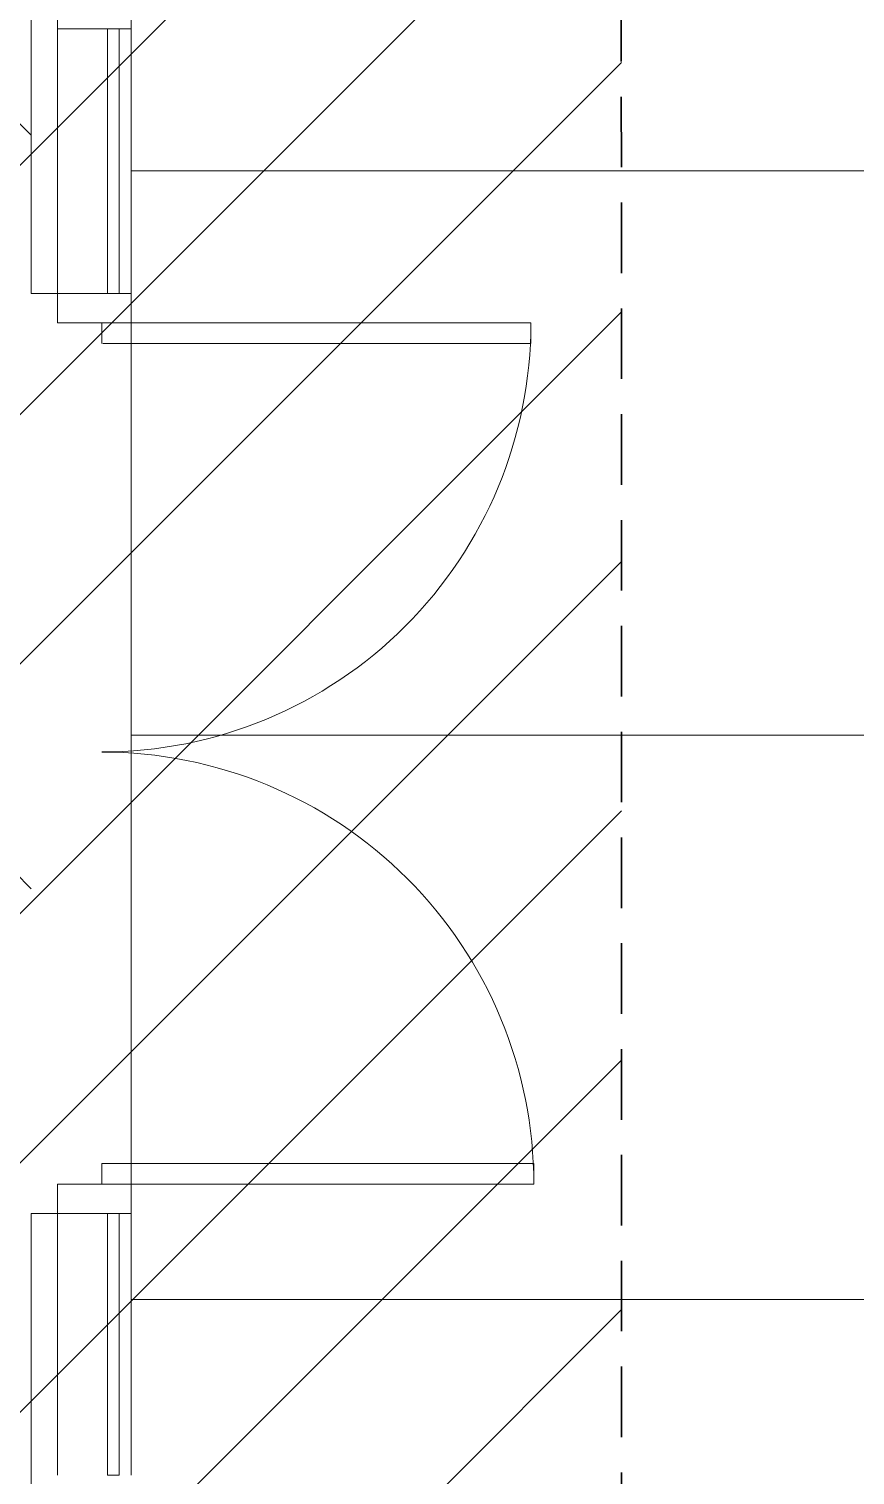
# Model space of a CAD drawing. Header units: inches. Extents: x 3268 to 7018, y 976 to 6708.
# Drawn here: x 6002.4 to 6072.7, y 3049.6 to 3172.6 of the extents above; entities that cross this region are included whole.
import ezdxf

# ---------------------------------------------------------------- set-up
doc = ezdxf.new("R2010")
doc.units = ezdxf.units.IN
doc.header["$MEASUREMENT"] = 0
doc.linetypes.add('IMPORT-DASHED _2_', pattern=[8.999999999999996, 5.999999999999998, -2.999999999999999])
for name, color, linetype, lineweight in [('A-DETL-GENF', 92, 'Continuous', 9), ('A-DOOR', 31, 'Continuous', 9), ('A-FLOR', 192, 'Continuous', 9), ('A-GLAZ-CURT', 52, 'Continuous', 9), ('A-GLAZ-CWMG', 51, 'Continuous', 9), ('C-ESMT-STBK', 4, 'IMPORT-DASHED _2_', 35), ('I-WALL', 2, 'Continuous', 9), ('L-PVMT-CONC-HATC', 252, 'Continuous', 15), ('site_dwg', 8, 'Continuous', 9)]:
    doc.layers.add(name, color=color, linetype=linetype, lineweight=lineweight)

# ---------------------------------------------------------------- blocks, each defined once
blk = doc.blocks.new('System Panel - GLA-01 - Insulated Glass - Clear-11418049-Overall Retail Plan Opt 2')
at = {"layer": 'A-GLAZ-CURT'}
for p, q in [((10.00000000000182, 2.000000000000909), (-12.50000000000091, 2.000000000000909)), ((-12.50000000000091, 2.000000000000909), (-12.50000000000091, 1.108751101575438)), ((10.00000000000182, 1.000000000000455), (10.00000000000182, 2.000000000000909)), ((-12.50000000000091, 1.000000000000455), (10.00000000000182, 1.000000000000455))]:
    blk.add_line(p, q, dxfattribs=at)
blk = doc.blocks.new('Rectangular Mullion - 2_5_ x 6_ rectangular-11418046-Overall Retail Plan Opt 2')
at = {"layer": 'A-GLAZ-CWMG'}
for p, q in [((6004.876172864578, 3150.148582565577), (6004.876172864578, 3172.648582565578)), ((6011.126172864578, 3150.148582565577), (6011.126172864578, 3172.648582565578))]:
    blk.add_line(p, q, dxfattribs=at)
blk = doc.blocks.new('Rectangular Mullion - 2_5_ x 6_ rectangular-7819529-Overall Retail Plan Opt 2')
at = {"layer": 'A-GLAZ-CWMG'}
for p, q in [((0, 3.250000000000454), (-2.49999999999909, 3.250000000000454)), ((-2.49999999999909, 3.250000000000454), (-2.49999999999909, -3)), ((0, -3), (0, 3.250000000000454)), ((-2.49999999999909, -3), (0, -3))]:
    blk.add_line(p, q, dxfattribs=at)
blk = doc.blocks.new('System Panel - GLA-01 - Insulated Glass - Clear-10586077-Overall Retail Plan Opt 2')
at = {"layer": 'A-GLAZ-CURT'}
for p, q in [((12.37500000000273, 1.999999999999545), (-9.875000000003636, 1.999999999999545)), ((-9.875000000003636, 1.999999999999545), (-9.875000000003636, 1.000000000000455)), ((12.37500000000273, 1.000000000000455), (12.37500000000273, 1.999999999999545)), ((-9.875000000003636, 1.000000000000455), (12.37500000000273, 1.000000000000455))]:
    blk.add_line(p, q, dxfattribs=at)
blk = doc.blocks.new('Rectangular Mullion - 2_5_ x 6_ rectangular-11422112-Overall Retail Plan Opt 2')
at = {"layer": 'A-GLAZ-CWMG'}
for p, q in [((-1.250000000000909, 3.250000000000454), (1.250000000000909, 3.250000000000454)), ((-1.250000000000909, -3), (-1.250000000000909, 3.250000000000454)), ((1.250000000000909, 3.250000000000454), (1.250000000000909, -3)), ((1.250000000000909, -3), (-1.250000000000909, -3))]:
    blk.add_line(p, q, dxfattribs=at)
blk = doc.blocks.new('Curtain Wall-Ext Dbl Door-Framed - SEE ELEV-11422113-Overall Retail Plan Opt 2')
at = {"layer": 'A-DOOR'}
for p, q in [((-34.87500000000038, 37.00000000000055), (-36.62500000000043, 37.00000000000055)), ((-36.62500000000038, 0.6282619089131395), (-36.62500000000038, 37.00000000000055)), ((-34.87500000000038, 0.5946276654268037), (-34.87500000000038, 37.00000000000055)), ((34.87500000000028, 37.25000000000057), (36.62500000000068, 37.25000000000057)), ((34.87500000000028, 0.4999999999997903), (34.87500000000028, 37.25000000000057)), ((36.62500000000052, 0.4999999999983222), (36.62500000000052, 37.25000000000056)), ((-34.87500000000038, 0.4999999999999875), (-36.62500000000043, 0.4999999999999875)), ((34.87500000000028, 0.4999999999997903), (36.62500000000055, 0.4999999999997903))]:
    blk.add_line(p, q, dxfattribs=at)
for centre, radius, start, end in [((-36.62500000000043, 0.5000000000001074), 36.50000000000048, 359.9999999999991, 90.00000000000001), ((36.62500000000069, 0.4999999999998756), 36.75000000000066, 89.99999999999984, 179.9999999999999)]:
    blk.add_arc(centre, radius, start, end, dxfattribs=at)
blk = doc.blocks.new('Rectangular Mullion - 2_5_ x 6_ rectangular-10586074-Overall Retail Plan Opt 2')
at = {"layer": 'A-GLAZ-CWMG'}
for p, q in [((-1.250000000000909, 3.250000000000454), (1.250000000000909, 3.250000000000454)), ((-1.250000000000909, -3), (-1.250000000000909, 3.250000000000454)), ((1.250000000000909, 3.250000000000454), (1.250000000000909, -3)), ((1.250000000000909, -3), (-1.250000000000909, -3))]:
    blk.add_line(p, q, dxfattribs=at)
blk = doc.blocks.new('Rectangular Mullion - 2_5_ x 6_ rectangular-9994828-Overall Retail Plan Opt 2')
at = {"layer": 'A-GLAZ-CWMG'}
for p, q in [((6004.876172864579, 2814.398582565566), (6004.876172864579, 2836.648582565563)), ((6011.126172864579, 2814.398582565566), (6011.126172864579, 2836.648582565563))]:
    blk.add_line(p, q, dxfattribs=at)
blk = doc.blocks.new('site_dwg-12440225-Overall Retail Plan Opt 2')
at = {"layer": 'C-ESMT-STBK'}
h = blk.add_hatch(dxfattribs=at)
h.set_pattern_fill('FP_236', color=43, style=0, pattern_type=2)
h.set_pattern_definition([(41.19300000000002, (24349227.445, 9821790.73), (-9.878962955707756, 11.2874306606842), [])])
h.paths.add_polyline_path([(24340754.41764874, 9814238.256800799), (24341007.28369483, 9818038.207201697), (24340597.61508091, 9818336.289935663), (24339080.54507963, 9818175.041572), (24339041.04656363, 9818170.586227996), (24338991.68861391, 9818164.27902802), (24338951.70183868, 9818158.637384389), (24338912.96937073, 9818152.689061128), (24338874.36010189, 9818146.280125272), (24338835.87236292, 9818139.411975248), (24338797.50579851, 9818132.085986648), (24338766.50818425, 9818125.853604812), (24338766.89231019, 9818124.002092425), (24338807.18576453, 9818132.259389622), (24338846.06993594, 9818139.731584428), (24338885.04424, 9818146.727429258), (24338924.10287013, 9818153.245822722), (24338956.51865115, 9818158.316607647), (24338953.32382087, 9818110.342748318), (24338969.07279708, 9818112.710400388), (24339007.86497075, 9818118.055290567), (24339046.71994471, 9818122.92269113), (24339092.45343486, 9818128.037917001), (24340292.99008468, 9818255.650188034), (24340584.31472673, 9818286.605874758), (24340934.68922023, 9818031.666679043), (24340687.3560084, 9814314.861073798), (24339595.34670922, 9814726.863514047), (24339587.50957331, 9814715.68687136), (24338715.45843181, 9815327.180653278), (24338691.60180446, 9815293.158049863), (24339013.48739237, 9815068.288049085), (24339549.36884944, 9814692.907733086), (24340725.61240819, 9814249.124683892)])
h.paths.add_polyline_path([(24338722.46981283, 9815337.179779818), (24338763.80719084, 9815396.132170605), (24338658.92817304, 9815468.79891386), (24338617.74228099, 9815409.741564125), (24338722.19139668, 9815337.372683933)])
at = {"layer": 'C-ESMT-STBK', "color": 43}
blk.add_line((24341007.27473861, 9818038.206394771), (24340754.40937513, 9814238.266251713), dxfattribs=at)
at = {"layer": 'L-PVMT-CONC-HATC', "color": 53}
for p, q in [((24340856.27511731, 9815768.922283648), (24340814.66458303, 9815771.691034704)), ((24340936.0867214, 9815763.611646159), (24340856.27511731, 9815768.922283648)), ((24340853.08802691, 9815721.028208286), (24340811.4750767, 9815723.797120098)), ((24340932.89986458, 9815715.717555255), (24340853.08802691, 9815721.028208286)), ((24340849.9009365, 9815673.134132922), (24340808.28557036, 9815675.90320549)), ((24340929.71300776, 9815667.823464349), (24340849.9009365, 9815673.134132922))]:
    blk.add_line(p, q, dxfattribs=at)

msp = doc.modelspace()

# ---------------------------------------------------------------- hatches: boundary and pattern name
at = {"layer": 'A-DETL-GENF'}
h = msp.add_hatch(dxfattribs=at)
h.set_pattern_fill('FP_14', style=0, pattern_type=2)
h.set_pattern_definition([(135, (0, 0), (-32.04961485728027, -32.04961485728027), [])])
h.paths.add_polyline_path([(6002.626172864583, 2870.77358256558), (6002.626172864583, 3190.14858256558), (6012.625343047521, 3190.14858256558), (6012.625343047521, 3257.135072902372), (5287.750343047554, 3257.135072902373), (5287.750343047554, 3214.148582565584), (5313.500343047544, 3214.148582565584), (5313.500343047544, 3189.898582565584), (5323.750343047556, 3189.898582565584), (5323.750343047556, 3115.398582565584), (5287.750343047554, 3115.398582565584), (5287.750343047554, 2870.773582565583), (5982.148376340589, 2870.77358256558)])

# ---------------------------------------------------------------- linework, layer by layer
at = {"layer": 'A-FLOR', "color": 7}
msp.add_line((6011.12617286458, 3074.398582565577), (6011.12617286458, 3147.648582565575), dxfattribs=at)
at = {"layer": 'I-WALL'}
for p, q in [((6002.62617286458, 3150.148582565577), (6002.62617286458, 3175.148582565578)), ((6002.62617286458, 3150.148582565577), (6004.876172864578, 3150.148582565577)), ((6002.62617286458, 3047.148582565576), (6002.62617286458, 3071.898582565576)), ((6004.876172864577, 3071.898582565576), (6002.62617286458, 3071.898582565576))]:
    msp.add_line(p, q, dxfattribs=at)

# ---------------------------------------------------------------- block references
at = {"layer": 'A-DOOR', "rotation": 269.9999999999997}
msp.add_blockref('Curtain Wall-Ext Dbl Door-Framed - SEE ELEV-11422113-Overall Retail Plan Opt 2', (6008.126172864578, 3111.023582565576), dxfattribs=at)
at = {"layer": 'A-GLAZ-CURT', "rotation": 269.9999999999997}
for name, p in [('System Panel - GLA-01 - Insulated Glass - Clear-11418049-Overall Retail Plan Opt 2', (6008.126172864578, 3160.148582565578)), ('System Panel - GLA-01 - Insulated Glass - Clear-10586077-Overall Retail Plan Opt 2', (6008.126172864577, 3062.023582565574))]:
    msp.add_blockref(name, p, dxfattribs=at)
at = {"layer": 'A-GLAZ-CWMG', "rotation": 89.9999999999997}
msp.add_blockref('Rectangular Mullion - 2_5_ x 6_ rectangular-7819529-Overall Retail Plan Opt 2', (6008.126172864578, 3175.148582565578), dxfattribs=at)
at = {"layer": 'A-GLAZ-CWMG'}
for name, p in [('Rectangular Mullion - 2_5_ x 6_ rectangular-11418046-Overall Retail Plan Opt 2', (0, 0)), ('Rectangular Mullion - 2_5_ x 6_ rectangular-11418046-Overall Retail Plan Opt 2', (0, 0)), ('Rectangular Mullion - 2_5_ x 6_ rectangular-9994828-Overall Retail Plan Opt 2', (0, 235.2500000000132))]:
    msp.add_blockref(name, p, dxfattribs=at)
at = {"layer": 'A-GLAZ-CWMG', "extrusion": (0, 0, -1), "rotation": 270.0000000000003}
for name, p in [('Rectangular Mullion - 2_5_ x 6_ rectangular-10586074-Overall Retail Plan Opt 2', (-6008.126172864578, 3148.898582565577)), ('Rectangular Mullion - 2_5_ x 6_ rectangular-11422112-Overall Retail Plan Opt 2', (-6008.126172864577, 3073.148582565576))]:
    msp.add_blockref(name, p, dxfattribs=at)
at = {"layer": 'site_dwg', "color": 53, "lineweight": 15, "rotation": 3.810000000000009}
msp.add_blockref('site_dwg-12440225-Overall Retail Plan Opt 2', (-23628768.691637, -11408316.78144797), dxfattribs=at)

doc.saveas('drawing.dxf')
